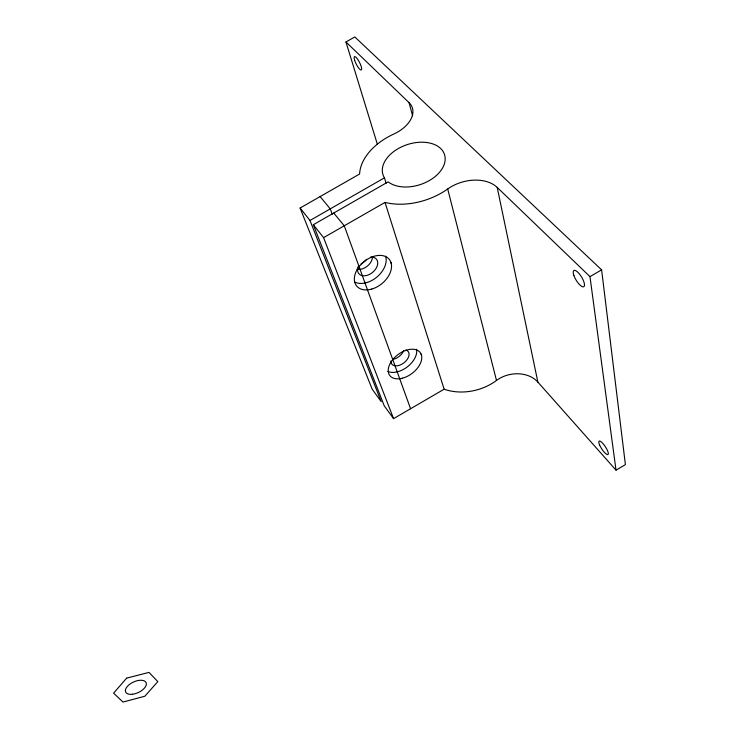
<?xml version="1.0" encoding="UTF-8"?>
<svg xmlns="http://www.w3.org/2000/svg" width="739" height="739" viewBox="0 0 739 739"><rect width="100%" height="100%" fill="white"/><g stroke="black" fill="none" stroke-linecap="round" stroke-linejoin="round"><path stroke-width="1.11" d="M537.872 382.1A28.184 22.124 -11.2 0 0 496.497 380.456A46.612 35.527 -14.8 0 1 444.139 389.204L393.564 418.643L323.59 237.644L385.01 202.412A56.321 36.59 -18.2 0 0 447.705 188.981A34.354 23.214 -15.8 0 1 497.199 187.41L537.872 382.1L616.021 470.161L625.397 464.637L601.62 269.855L354.812 36.95L345.954 41.975L377.435 144.53M616.021 470.161L589.971 276.626L601.62 269.855M300.099 208.038L309.983 220.49L381.204 401.628L372.188 389.204L300.099 208.038L359.597 174.007A56.321 36.59 -18.2 0 1 393.804 134.036A30.724 19.048 -19.5 0 0 409.064 102.666L345.954 41.975M309.983 220.49L384.446 177.84A32.387 21.034 -18.3 0 1 415.863 142.609A32.387 21.034 -18.3 0 1 441.192 170.146A32.387 21.034 -18.3 0 1 388.141 181.859L313.336 224.721L384.252 405.831L393.564 418.643M497.199 187.41L589.971 276.626M320.126 196.592L330.268 208.869L332.273 214.282M333.723 213.035L344.263 225.792L410.579 408.741M313.336 224.721L323.59 237.644M421.027 353.916L421.341 354.711M385.01 202.412L444.139 389.204M384.446 177.84L386.118 183.226M390.959 262.502L391.245 263.527M409.064 102.666L412.602 115.811M447.705 188.981L496.497 380.456M385.61 256.165A20.914 14.189 -39.4 0 1 376.844 277.097A20.914 14.189 -39.4 0 1 354.544 281.965M416.519 349.224A18.946 11.769 -37.1 0 1 407.42 366.803A18.946 11.769 -37.1 0 1 387.883 371.412M403.66 350.591A10.272 6.439 -37.2 0 1 392.889 359.376M405.766 349.963A10.337 6.42 -37.1 0 1 403.716 363.006A10.337 6.42 -37.1 0 1 390.866 361.002M366.544 259.287A11.279 7.75 -39.6 0 1 361.122 263.814M372.511 256.941A11.325 7.75 -39.5 0 1 367.181 266.262A11.325 7.75 -39.5 0 1 357.02 269.264M370.701 257.07A11.408 7.741 -39.4 0 1 377.195 266.031A11.408 7.741 -39.4 0 1 364.188 275.823A11.408 7.741 -39.4 0 1 358.23 266.465M126.665 678.125L113.603 693.145L122.97 702.05L144.844 696.249L157.813 681.607L149.001 672.398L126.665 678.125M132.521 694.254A11.251 5.792 -24.8 0 0 146.146 682.762A11.251 5.792 -24.8 0 0 128.909 684.887A11.251 5.792 -24.8 0 0 132.521 694.254M402.45 378.192A19.066 11.741 -37 0 0 420.639 353.168A19.066 11.741 -37 0 0 391.901 360.724A19.066 11.741 -37 0 0 402.45 378.192M371.837 289.051A21.052 14.17 -39.3 0 0 389.573 259.768A21.052 14.17 -39.3 0 0 357.408 269.162A21.052 14.17 -39.3 0 0 371.837 289.051M354.637 60.284A7.51 1.857 63 0 0 361.205 70.029A7.51 1.857 63 0 0 357.879 59.582A7.51 1.857 63 0 0 354.637 60.284M599.615 445.044A8.074 2.125 56.6 0 0 607.874 454.624A8.074 2.125 56.6 0 0 603.19 443.806A8.074 2.125 56.6 0 0 599.615 445.044M573.87 275.453A9.524 3.141 58.5 0 0 583.644 286.815A9.524 3.141 58.5 0 0 579.062 273.541A9.524 3.141 58.5 0 0 573.87 275.453"/></g></svg>
